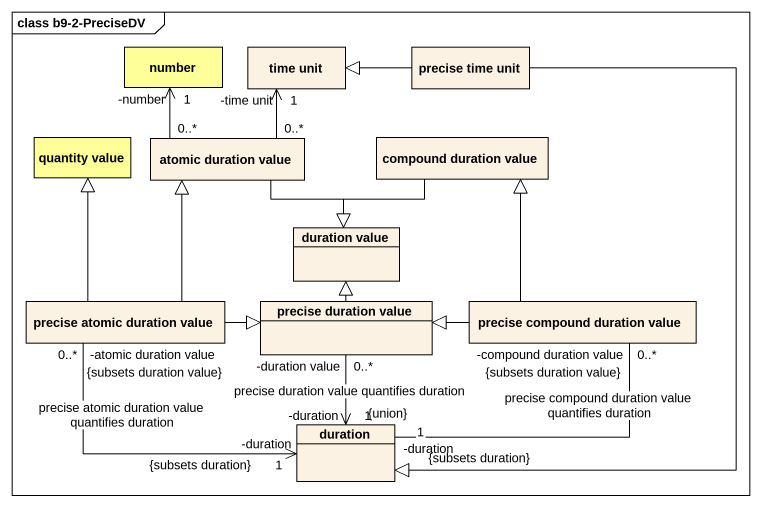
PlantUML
@startuml
mainframe class b9-2-PreciseDV
hide circle
hide empty members
class number #FFFF99
class "time unit" as time_unit
class "precise time unit" as precise_time_unit
class "quantity value" as quantity_value #FFFF99
class "atomic duration value" as atomic_duration_value
class "compound duration value" as compound_duration_value
class "duration value" as duration_value
class "precise atomic duration value" as precise_atomic_duration
class "precise duration value" as precise_duration_value
class "precise compound duration value" as precise_compound_duration
class duration
number "-number\n1" <-- "0..*" atomic_duration_value
time_unit "-time unit\n1" <-- "0..*" atomic_duration_value
precise_time_unit -left-|> time_unit
precise_time_unit --|> duration
atomic_duration_value --|> duration_value
compound_duration_value --|> duration_value
precise_atomic_duration -up-|> quantity_value
precise_atomic_duration -up-|> atomic_duration_value
precise_atomic_duration -right-|> precise_duration_value
precise_atomic_duration "-atomic duration value\n0..*\n{subsets duration value}" -right-> "-duration\n{subsets duration}\n1" duration : precise atomic duration value quantifies duration
precise_duration_value -up-|> duration_value
precise_duration_value "0..*\n-duration value" --> "-duration\n1\n{union}" duration : precise duration value quantifies duration
precise_compound_duration -up-|> compound_duration_value
precise_compound_duration -left-|> precise_duration_value
precise_compound_duration "-compound duration value\n0..*\n{subsets duration value}" -left- "-duration\n1\n{subsets duration}" duration : precise compound duration value quantifies duration
@enduml
